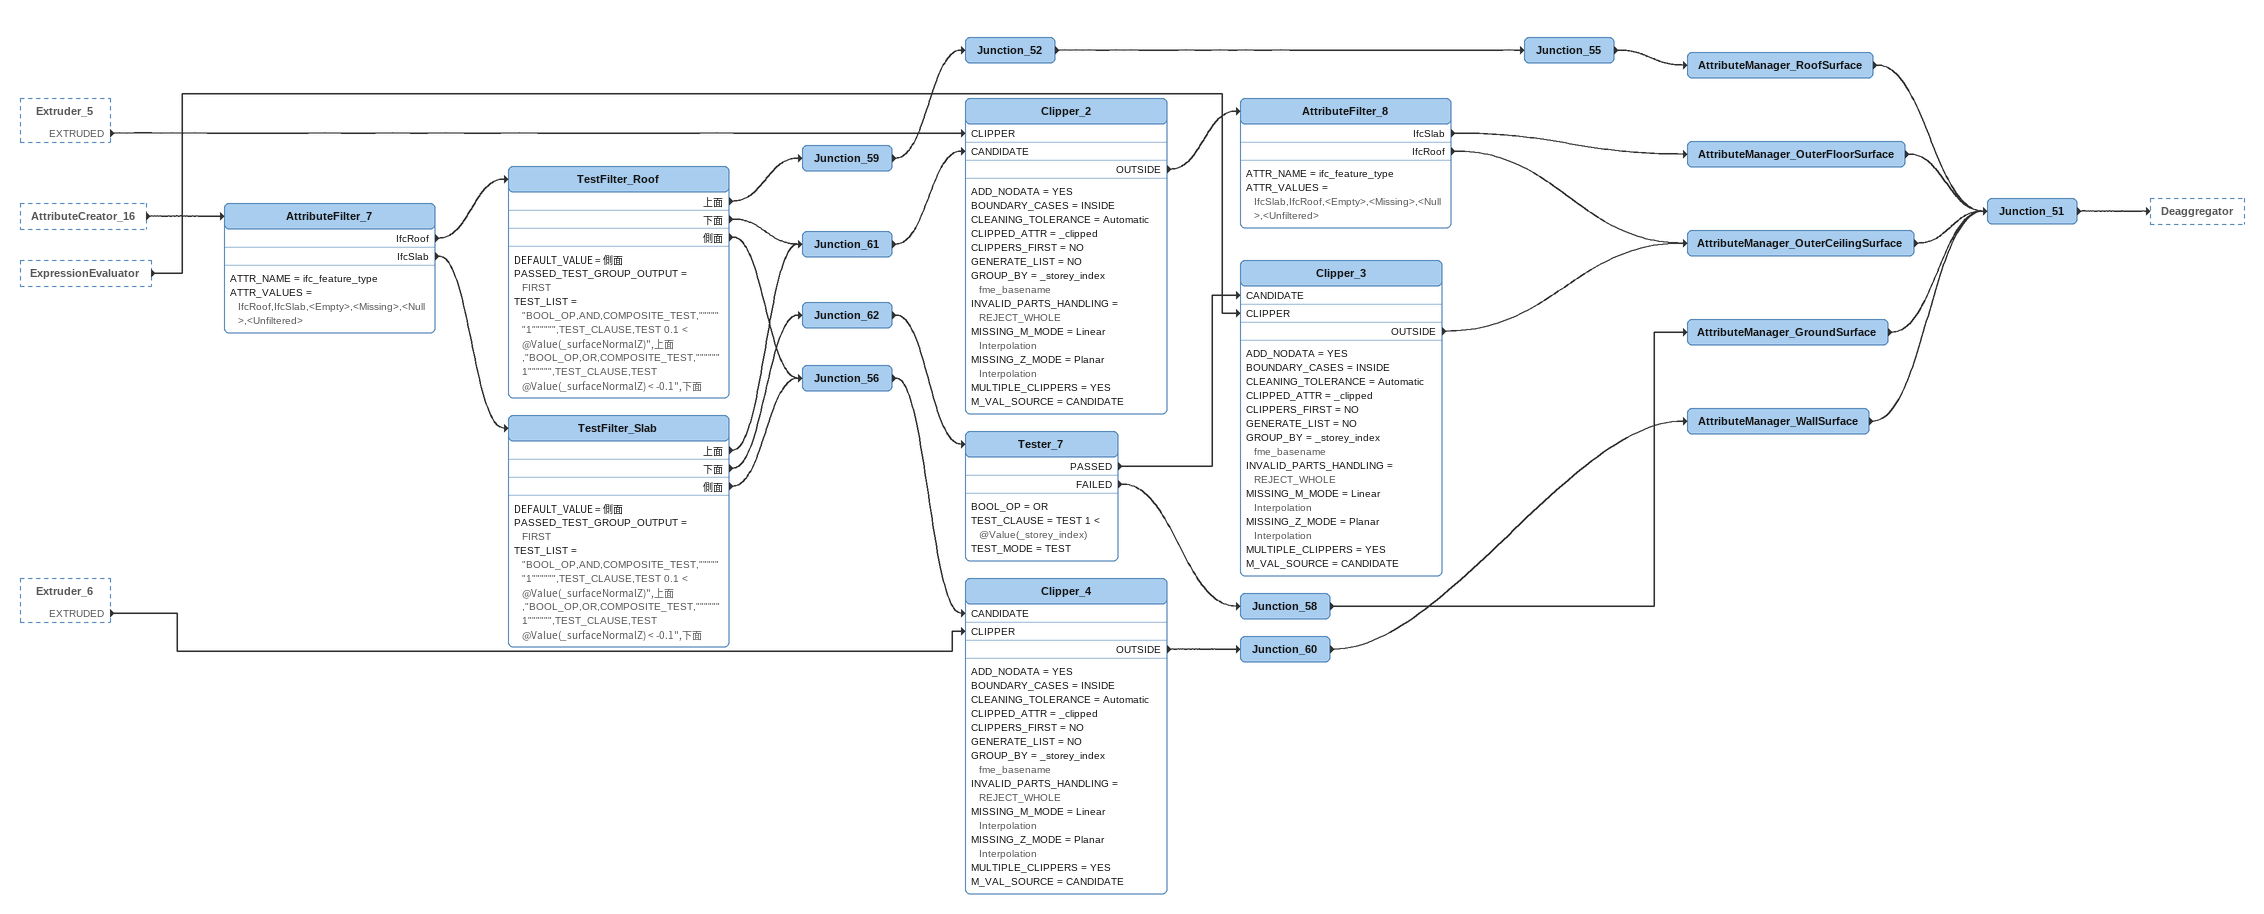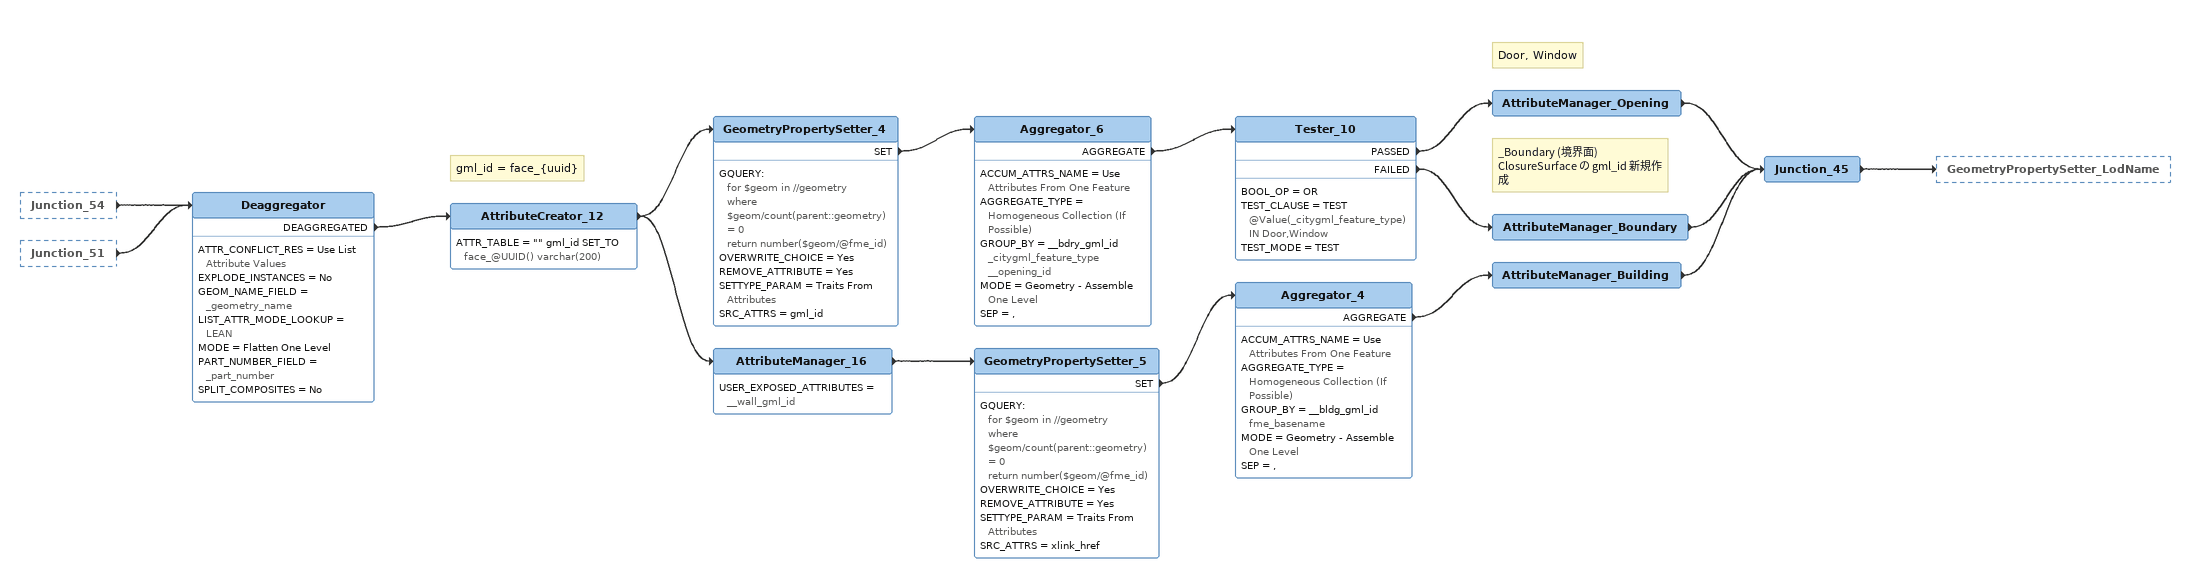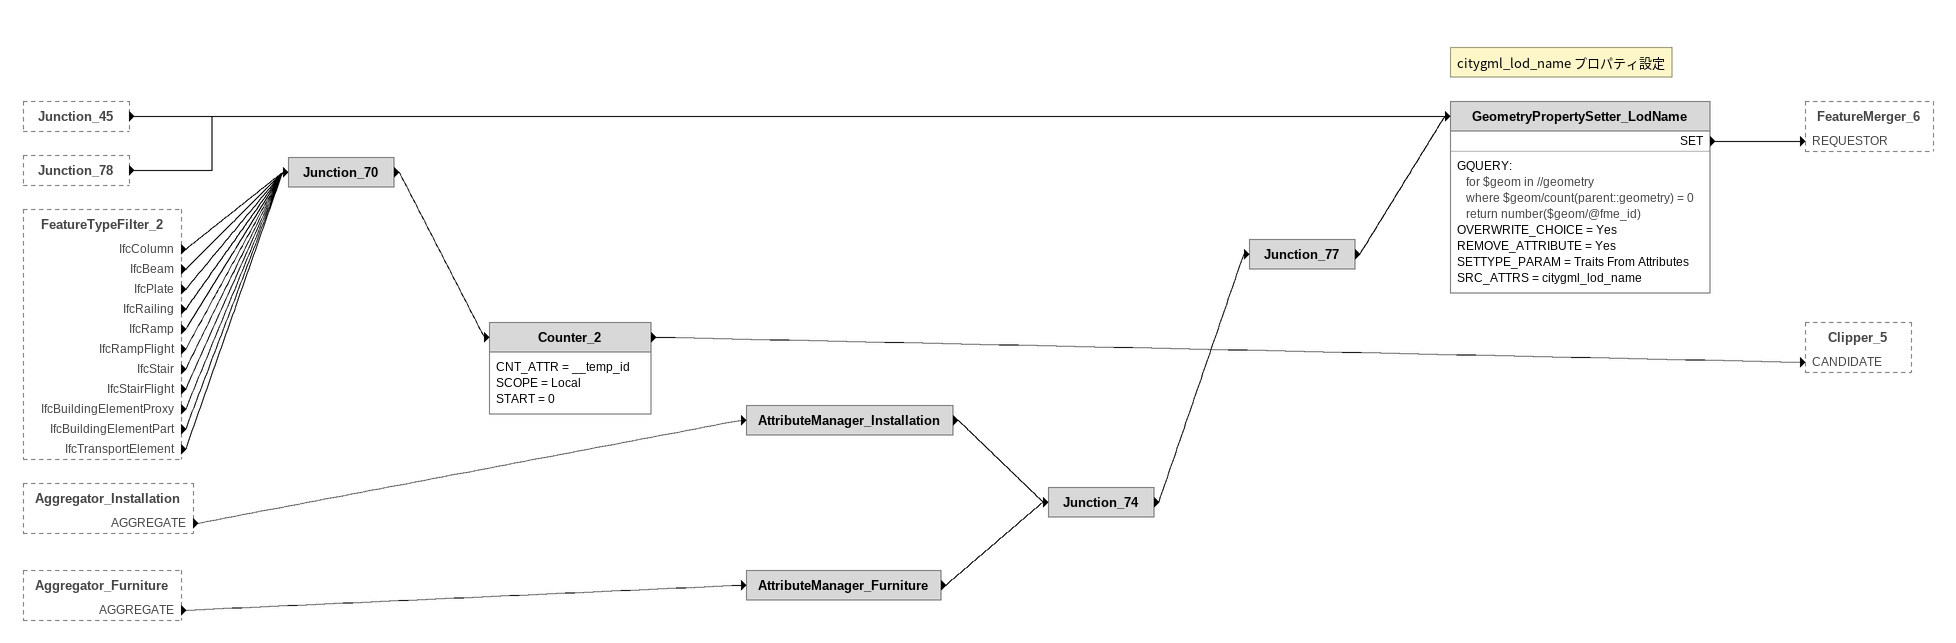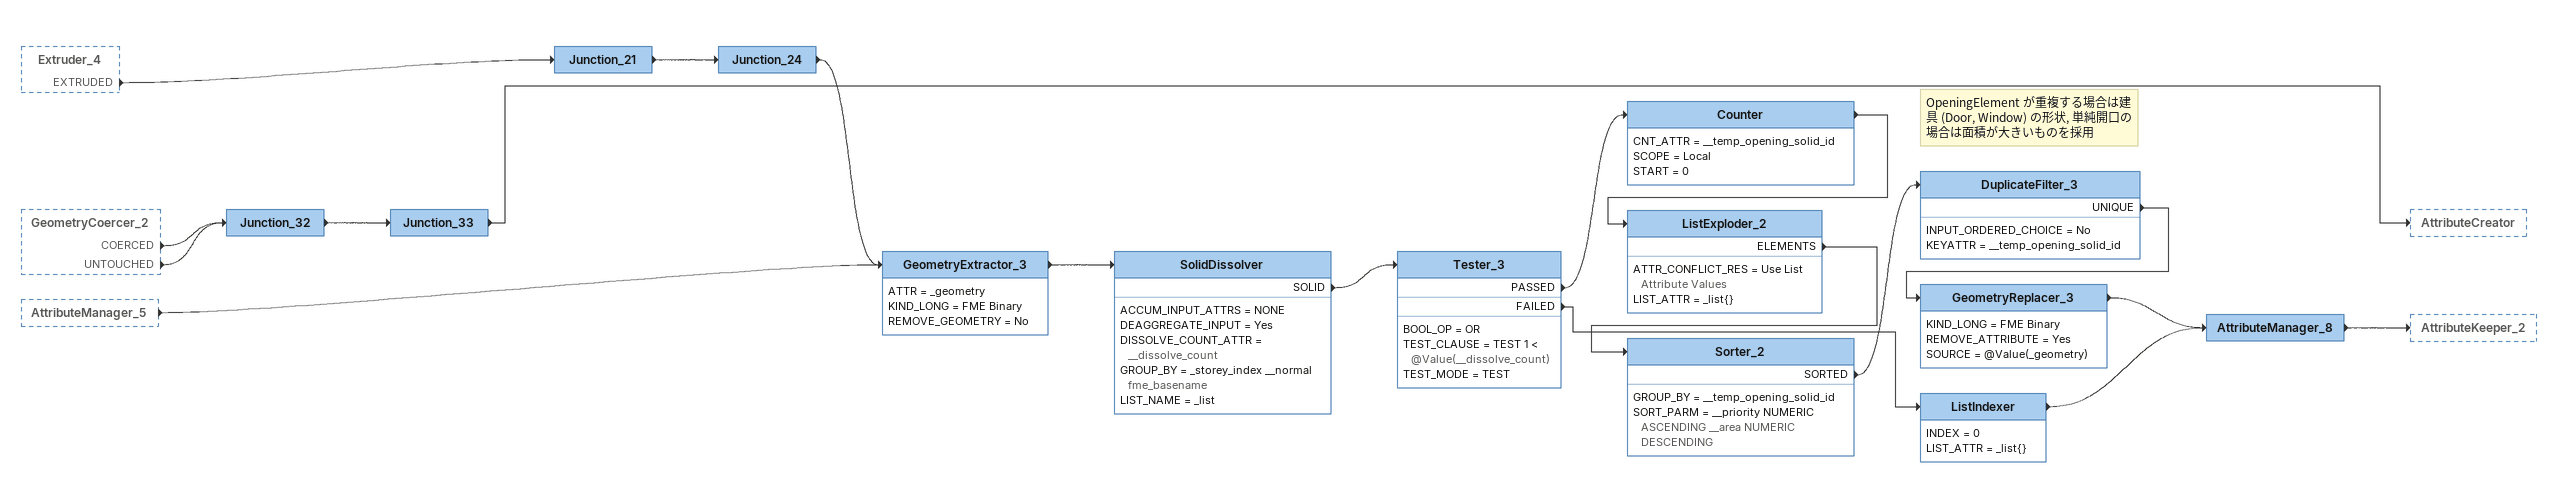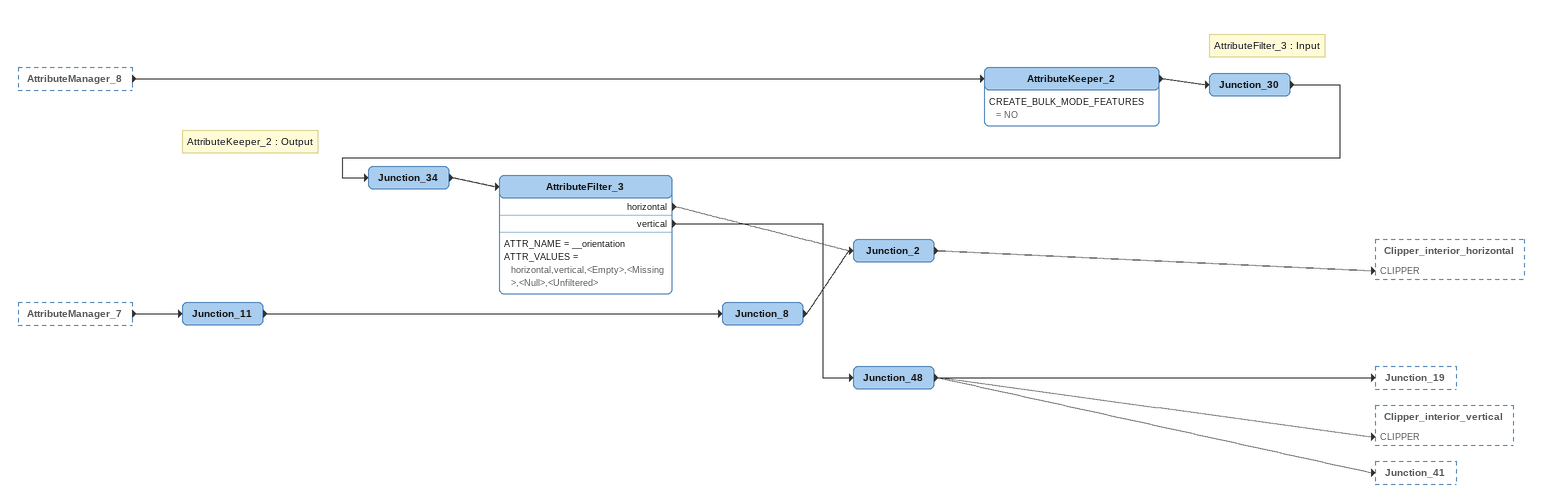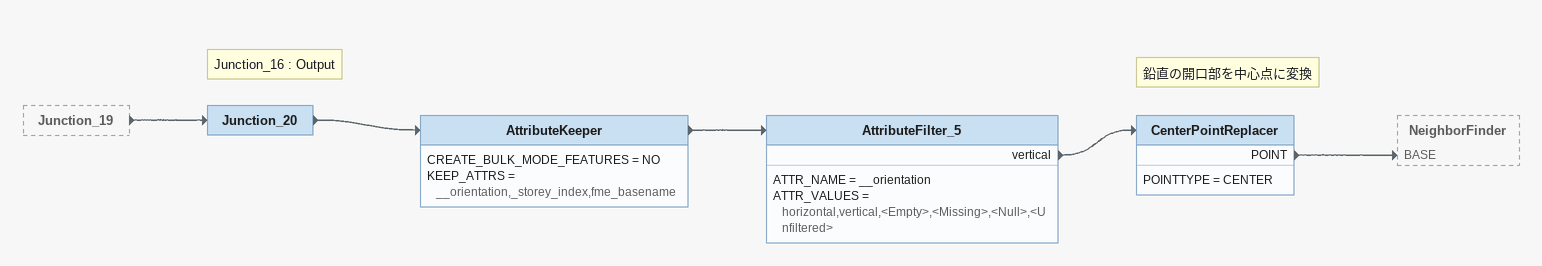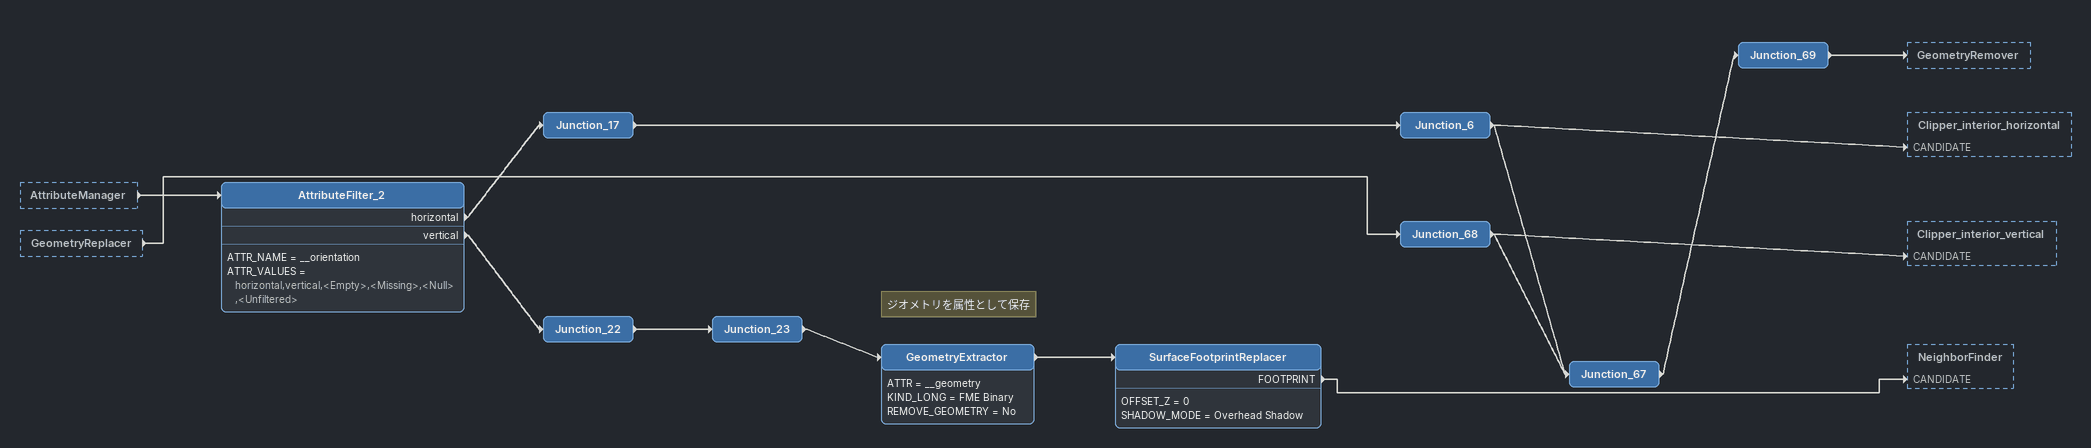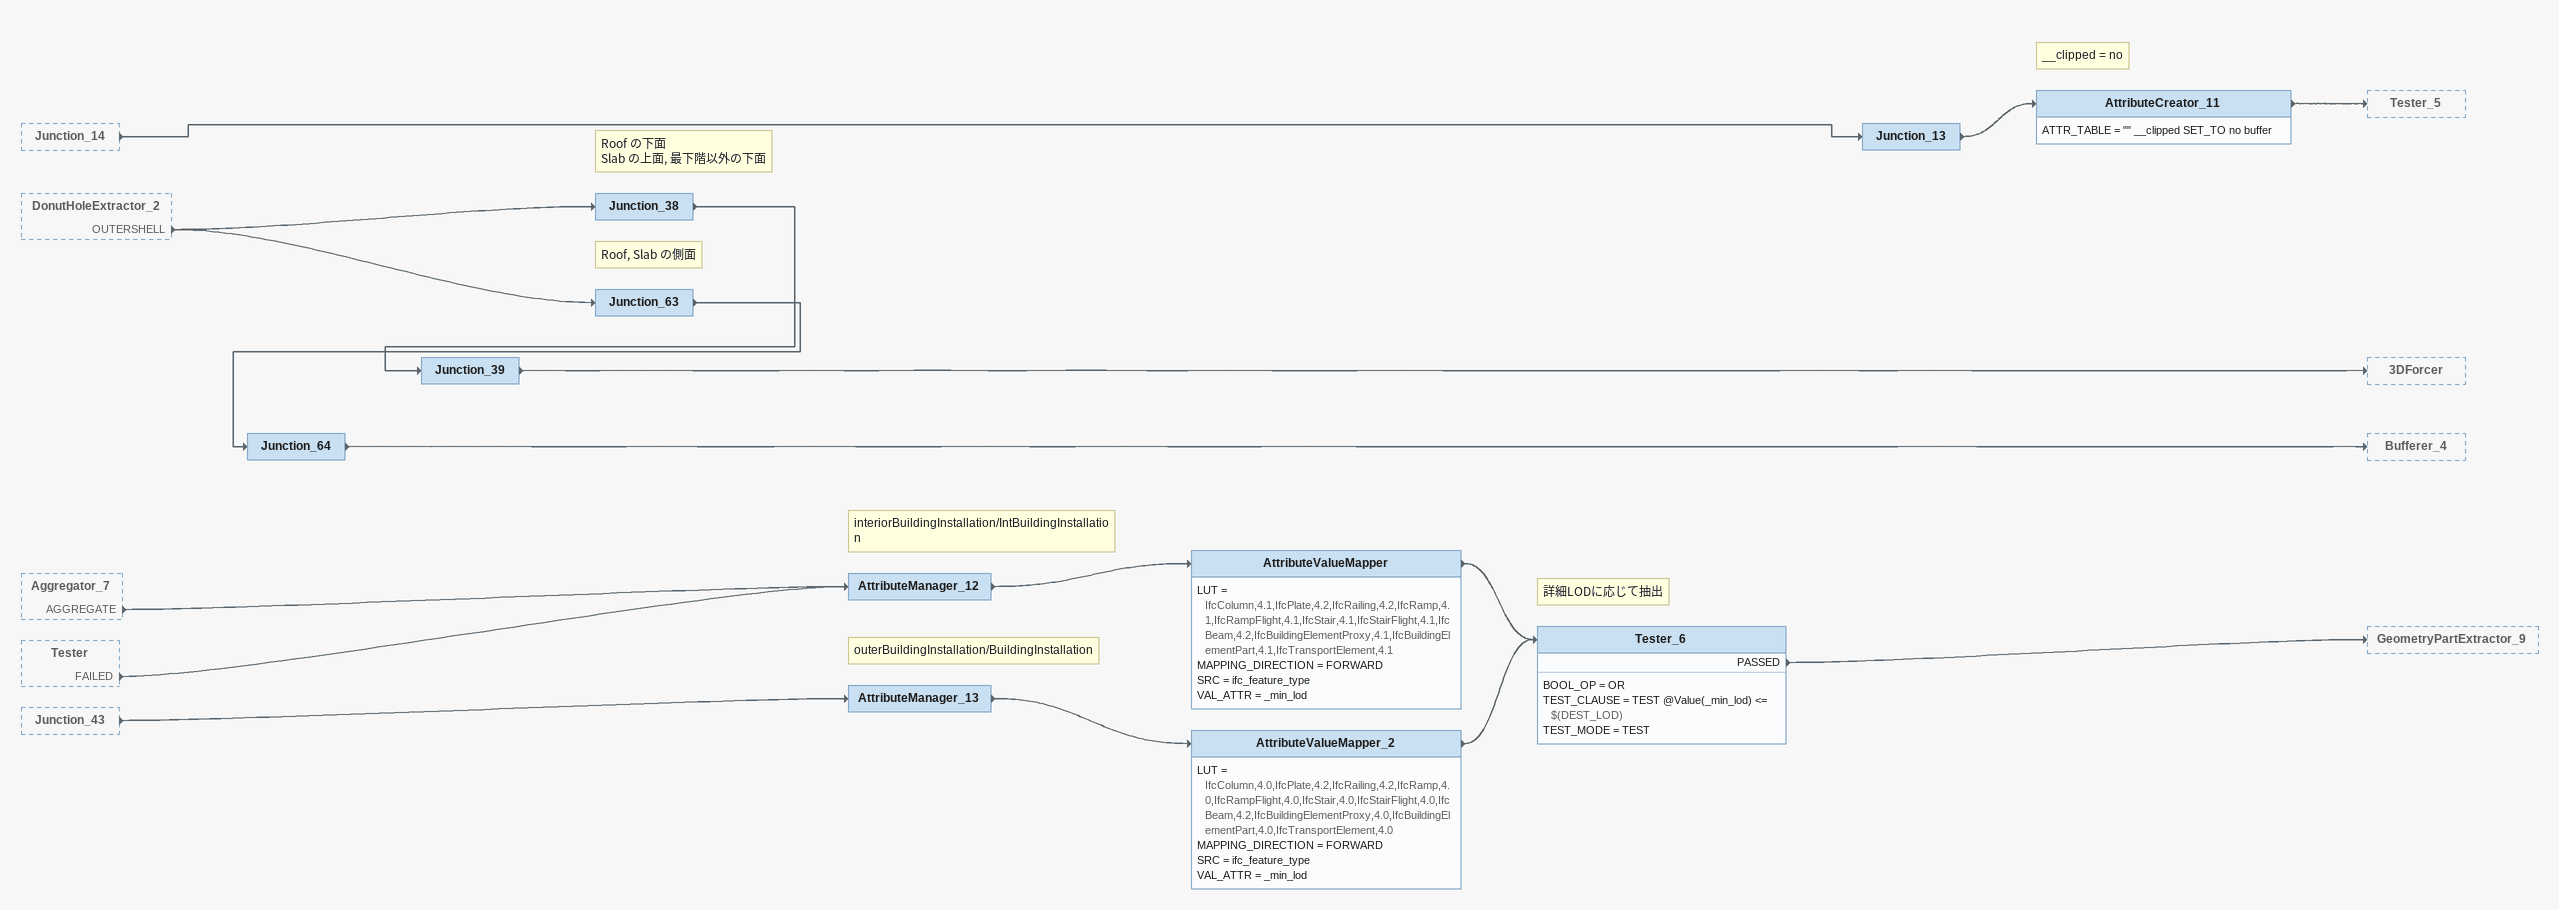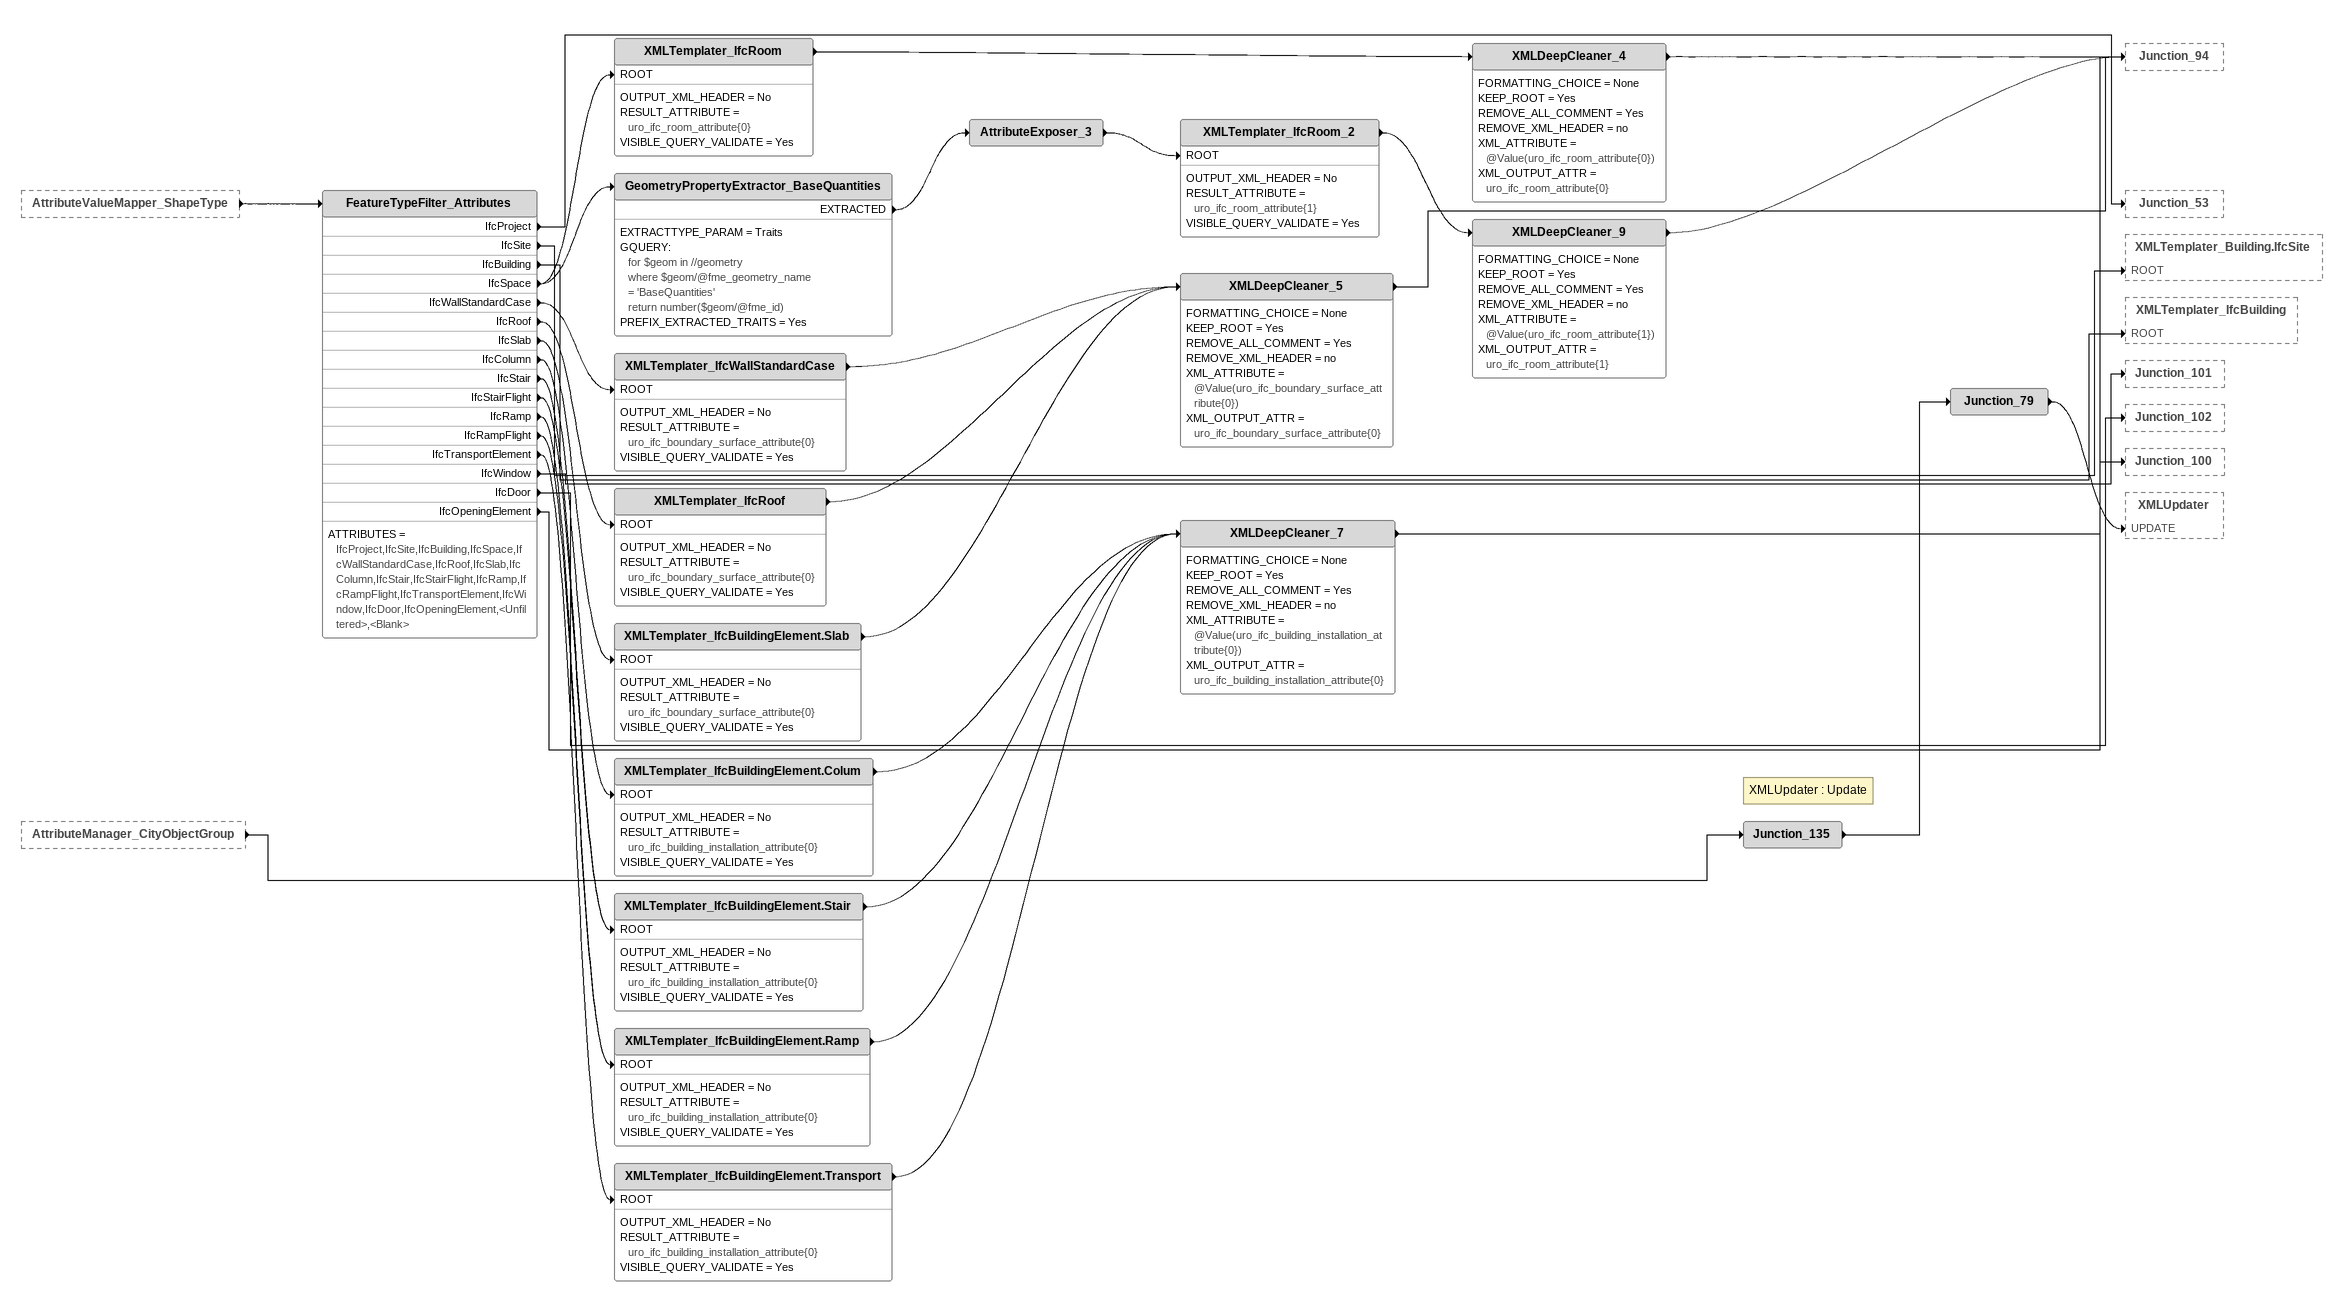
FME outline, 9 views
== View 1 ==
Extruder_5 [outside]
    EXTRUDED -> Clipper_2 [CLIPPER]
AttributeCreator_16 [outside]
    -> AttributeFilter_7
ExpressionEvaluator [outside]
    -> Clipper_3 [CLIPPER]
Extruder_6 [outside]
    EXTRUDED -> Clipper_4 [CLIPPER]
AttributeFilter_7
    ATTR_NAME = ifc_feature_type
    ATTR_VALUES = IfcRoof,IfcSlab,<Empty>,<Missing>,<Null>,<Unfiltered>
    IfcRoof -> TestFilter_Roof
    IfcSlab -> TestFilter_Slab
TestFilter_Roof
    DEFAULT_VALUE = 側面
    PASSED_TEST_GROUP_OUTPUT = FIRST
    TEST_LIST = "BOOL_OP,AND,COMPOSITE_TEST,""""""1"""""",TEST_CLAUSE,TEST 0.1 < @Value(_surfaceNormalZ)",上面,"BOOL_OP,OR,COMPOSITE_TEST,""""""1"""""",TEST_CLAUSE,TEST @Value(_surfaceNormalZ) < -0.1",下面
    上面 -> Junction_59
    下面 -> Junction_61
    側面 -> Junction_56
Junction_59
    -> Junction_52
Junction_52
    -> Junction_55
Junction_55
    -> AttributeManager_RoofSurface
AttributeManager_RoofSurface
    -> Junction_51
TestFilter_Slab
    DEFAULT_VALUE = 側面
    PASSED_TEST_GROUP_OUTPUT = FIRST
    TEST_LIST = "BOOL_OP,AND,COMPOSITE_TEST,""""""1"""""",TEST_CLAUSE,TEST 0.1 < @Value(_surfaceNormalZ)",上面,"BOOL_OP,OR,COMPOSITE_TEST,""""""1"""""",TEST_CLAUSE,TEST @Value(_surfaceNormalZ) < -0.1",下面
    上面 -> Junction_61
    下面 -> Junction_62
    側面 -> Junction_56
Junction_61
    -> Clipper_2 [CANDIDATE]
Clipper_2
    ADD_NODATA = YES
    BOUNDARY_CASES = INSIDE
    CLEANING_TOLERANCE = Automatic
    CLIPPED_ATTR = _clipped
    CLIPPERS_FIRST = NO
    GENERATE_LIST = NO
    GROUP_BY = _storey_index fme_basename
    INVALID_PARTS_HANDLING = REJECT_WHOLE
    MISSING_M_MODE = Linear Interpolation
    MISSING_Z_MODE = Planar Interpolation
    MULTIPLE_CLIPPERS = YES
    M_VAL_SOURCE = CANDIDATE
    OUTSIDE -> AttributeFilter_8
AttributeFilter_8
    ATTR_NAME = ifc_feature_type
    ATTR_VALUES = IfcSlab,IfcRoof,<Empty>,<Missing>,<Null>,<Unfiltered>
    IfcSlab -> AttributeManager_OuterFloorSurface
    IfcRoof -> AttributeManager_OuterCeilingSurface
AttributeManager_OuterFloorSurface
    -> Junction_51
Junction_62
    -> Tester_7
Tester_7
    BOOL_OP = OR
    TEST_CLAUSE = TEST 1 < @Value(_storey_index)
    TEST_MODE = TEST
    PASSED -> Clipper_3 [CANDIDATE]
    FAILED -> Junction_58
Clipper_3
    ADD_NODATA = YES
    BOUNDARY_CASES = INSIDE
    CLEANING_TOLERANCE = Automatic
    CLIPPED_ATTR = _clipped
    CLIPPERS_FIRST = NO
    GENERATE_LIST = NO
    GROUP_BY = _storey_index fme_basename
    INVALID_PARTS_HANDLING = REJECT_WHOLE
    MISSING_M_MODE = Linear Interpolation
    MISSING_Z_MODE = Planar Interpolation
    MULTIPLE_CLIPPERS = YES
    M_VAL_SOURCE = CANDIDATE
    OUTSIDE -> AttributeManager_OuterCeilingSurface
AttributeManager_OuterCeilingSurface
    -> Junction_51
Junction_58
    -> AttributeManager_GroundSurface
AttributeManager_GroundSurface
    -> Junction_51
Junction_56
    -> Clipper_4 [CANDIDATE]
Clipper_4
    ADD_NODATA = YES
    BOUNDARY_CASES = INSIDE
    CLEANING_TOLERANCE = Automatic
    CLIPPED_ATTR = _clipped
    CLIPPERS_FIRST = NO
    GENERATE_LIST = NO
    GROUP_BY = _storey_index fme_basename
    INVALID_PARTS_HANDLING = REJECT_WHOLE
    MISSING_M_MODE = Linear Interpolation
    MISSING_Z_MODE = Planar Interpolation
    MULTIPLE_CLIPPERS = YES
    M_VAL_SOURCE = CANDIDATE
    OUTSIDE -> Junction_60
Junction_60
    -> AttributeManager_WallSurface
AttributeManager_WallSurface
    -> Junction_51
Junction_51
    -> Deaggregator

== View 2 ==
Junction_54 [outside]
    -> Deaggregator
Junction_51 [outside]
    -> Deaggregator
Deaggregator
    ATTR_CONFLICT_RES = Use List Attribute Values
    EXPLODE_INSTANCES = No
    GEOM_NAME_FIELD = _geometry_name
    LIST_ATTR_MODE_LOOKUP = LEAN
    MODE = Flatten One Level
    PART_NUMBER_FIELD = _part_number
    SPLIT_COMPOSITES = No
    DEAGGREGATED -> AttributeCreator_12
Note: gml_id = face_{uuid}
AttributeCreator_12
    ATTR_TABLE = "" gml_id SET_TO face_@UUID() varchar(200)
    -> AttributeManager_16
    -> GeometryPropertySetter_4
GeometryPropertySetter_4
    GQUERY:
      for $geom in //geometry
      where $geom/count(parent::geometry) = 0
      return number($geom/@fme_id)
    OVERWRITE_CHOICE = Yes
    REMOVE_ATTRIBUTE = Yes
    SETTYPE_PARAM = Traits From Attributes
    SRC_ATTRS = gml_id
    SET -> Aggregator_6
Aggregator_6
    ACCUM_ATTRS_NAME = Use Attributes From One Feature
    AGGREGATE_TYPE = Homogeneous Collection (If Possible)
    GROUP_BY = __bdry_gml_id _citygml_feature_type __opening_id
    MODE = Geometry - Assemble One Level
    SEP = ,
    AGGREGATE -> Tester_10
Tester_10
    BOOL_OP = OR
    TEST_CLAUSE = TEST @Value(_citygml_feature_type) IN Door,Window
    TEST_MODE = TEST
    PASSED -> AttributeManager_Opening
    FAILED -> AttributeManager_Boundary
Note: Door, Window
AttributeManager_Opening
    -> Junction_45
Note: _Boundary (境界面) / ClosureSurface の gml_id 新規作成
AttributeManager_Boundary
    -> Junction_45
AttributeManager_16
    USER_EXPOSED_ATTRIBUTES = __wall_gml_id
    -> GeometryPropertySetter_5
GeometryPropertySetter_5
    GQUERY:
      for $geom in //geometry
      where $geom/count(parent::geometry) = 0
      return number($geom/@fme_id)
    OVERWRITE_CHOICE = Yes
    REMOVE_ATTRIBUTE = Yes
    SETTYPE_PARAM = Traits From Attributes
    SRC_ATTRS = xlink_href
    SET -> Aggregator_4
Aggregator_4
    ACCUM_ATTRS_NAME = Use Attributes From One Feature
    AGGREGATE_TYPE = Homogeneous Collection (If Possible)
    GROUP_BY = __bldg_gml_id fme_basename
    MODE = Geometry - Assemble One Level
    SEP = ,
    AGGREGATE -> AttributeManager_Building
AttributeManager_Building
    -> Junction_45
Junction_45
    -> GeometryPropertySetter_LodName

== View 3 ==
Junction_45 [outside]
    -> GeometryPropertySetter_LodName
Junction_78 [outside]
    -> GeometryPropertySetter_LodName
FeatureTypeFilter_2 [outside]
    IfcColumn -> Junction_70
    IfcBeam -> Junction_70
    IfcPlate -> Junction_70
    IfcRailing -> Junction_70
    IfcRamp -> Junction_70
    IfcRampFlight -> Junction_70
    IfcStair -> Junction_70
    IfcStairFlight -> Junction_70
    IfcBuildingElementProxy -> Junction_70
    IfcBuildingElementPart -> Junction_70
    IfcTransportElement -> Junction_70
Aggregator_Installation [outside]
    AGGREGATE -> AttributeManager_Installation
Aggregator_Furniture [outside]
    AGGREGATE -> AttributeManager_Furniture
Junction_70
    -> Counter_2
Counter_2
    CNT_ATTR = __temp_id
    SCOPE = Local
    START = 0
    -> Clipper_5 [CANDIDATE]
AttributeManager_Installation
    -> Junction_74
AttributeManager_Furniture
    -> Junction_74
Junction_74
    -> Junction_77
Junction_77
    -> GeometryPropertySetter_LodName
Note: citygml_lod_name プロパティ設定
GeometryPropertySetter_LodName
    GQUERY:
      for $geom in //geometry
      where $geom/count(parent::geometry) = 0
      return number($geom/@fme_id)
    OVERWRITE_CHOICE = Yes
    REMOVE_ATTRIBUTE = Yes
    SETTYPE_PARAM = Traits From Attributes
    SRC_ATTRS = citygml_lod_name
    SET -> FeatureMerger_6 [REQUESTOR]

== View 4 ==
Extruder_4 [outside]
    EXTRUDED -> Junction_21
GeometryCoercer_2 [outside]
    COERCED -> Junction_32
    UNTOUCHED -> Junction_32
AttributeManager_5 [outside]
    -> GeometryExtractor_3
Junction_32
    -> Junction_33
Junction_33
    -> AttributeCreator
Junction_21
    -> Junction_24
Junction_24
    -> GeometryExtractor_3
GeometryExtractor_3
    ATTR = _geometry
    KIND_LONG = FME Binary
    REMOVE_GEOMETRY = No
    -> SolidDissolver
SolidDissolver
    ACCUM_INPUT_ATTRS = NONE
    DEAGGREGATE_INPUT = Yes
    DISSOLVE_COUNT_ATTR = __dissolve_count
    GROUP_BY = _storey_index __normal fme_basename
    LIST_NAME = _list
    SOLID -> Tester_3
Tester_3
    BOOL_OP = OR
    TEST_CLAUSE = TEST 1 < @Value(__dissolve_count)
    TEST_MODE = TEST
    PASSED -> Counter
    FAILED -> ListIndexer
Counter
    CNT_ATTR = __temp_opening_solid_id
    SCOPE = Local
    START = 0
    -> ListExploder_2
ListExploder_2
    ATTR_CONFLICT_RES = Use List Attribute Values
    LIST_ATTR = _list{}
    ELEMENTS -> Sorter_2
Sorter_2
    GROUP_BY = __temp_opening_solid_id
    SORT_PARM = __priority NUMERIC ASCENDING __area NUMERIC DESCENDING
    SORTED -> DuplicateFilter_3
Note: OpeningElement が重複する場合は建具 (Door, Window) の形状, 単純開口の場合は面積が大きいものを採用
DuplicateFilter_3
    INPUT_ORDERED_CHOICE = No
    KEYATTR = __temp_opening_solid_id
    UNIQUE -> GeometryReplacer_3
GeometryReplacer_3
    KIND_LONG = FME Binary
    REMOVE_ATTRIBUTE = Yes
    SOURCE = @Value(_geometry)
    -> AttributeManager_8
ListIndexer
    INDEX = 0
    LIST_ATTR = _list{}
    -> AttributeManager_8
AttributeManager_8
    -> AttributeKeeper_2

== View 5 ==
AttributeManager_8 [outside]
    -> AttributeKeeper_2
AttributeManager_7 [outside]
    -> Junction_11
AttributeKeeper_2
    CREATE_BULK_MODE_FEATURES = NO
    -> Junction_30
Note: AttributeFilter_3 : Input
Junction_30
    -> Junction_34
Note: AttributeKeeper_2 : Output
Junction_34
    -> AttributeFilter_3
AttributeFilter_3
    ATTR_NAME = __orientation
    ATTR_VALUES = horizontal,vertical,<Empty>,<Missing>,<Null>,<Unfiltered>
    horizontal -> Junction_2
    vertical -> Junction_48
Junction_48
    -> Junction_19
    -> Clipper_interior_vertical [CLIPPER]
    -> Junction_41
Junction_11
    -> Junction_8
Junction_8
    -> Junction_2
Junction_2
    -> Clipper_interior_horizontal [CLIPPER]

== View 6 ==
Junction_19 [outside]
    -> Junction_20
Note: Junction_16 : Output
Junction_20
    -> AttributeKeeper
AttributeKeeper
    CREATE_BULK_MODE_FEATURES = NO
    KEEP_ATTRS = __orientation,_storey_index,fme_basename
    -> AttributeFilter_5
AttributeFilter_5
    ATTR_NAME = __orientation
    ATTR_VALUES = horizontal,vertical,<Empty>,<Missing>,<Null>,<Unfiltered>
    vertical -> CenterPointReplacer
Note: 鉛直の開口部を中心点に変換
CenterPointReplacer
    POINTTYPE = CENTER
    POINT -> NeighborFinder [BASE]

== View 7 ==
AttributeManager [outside]
    -> AttributeFilter_2
GeometryReplacer [outside]
    -> Junction_68
AttributeFilter_2
    ATTR_NAME = __orientation
    ATTR_VALUES = horizontal,vertical,<Empty>,<Missing>,<Null>,<Unfiltered>
    horizontal -> Junction_17
    vertical -> Junction_22
Junction_17
    -> Junction_6
Junction_6
    -> Clipper_interior_horizontal [CANDIDATE]
    -> Junction_67
Junction_22
    -> Junction_23
Junction_23
    -> GeometryExtractor
Note: ジオメトリを属性として保存
GeometryExtractor
    ATTR = __geometry
    KIND_LONG = FME Binary
    REMOVE_GEOMETRY = No
    -> SurfaceFootprintReplacer
SurfaceFootprintReplacer
    OFFSET_Z = 0
    SHADOW_MODE = Overhead Shadow
    FOOTPRINT -> NeighborFinder [CANDIDATE]
Junction_68
    -> Clipper_interior_vertical [CANDIDATE]
    -> Junction_67
Junction_67
    -> Junction_69
Junction_69
    -> GeometryRemover

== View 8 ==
Junction_14 [outside]
    -> Junction_13
DonutHoleExtractor_2 [outside]
    OUTERSHELL -> Junction_38
    OUTERSHELL -> Junction_63
Aggregator_7 [outside]
    AGGREGATE -> AttributeManager_12
Tester [outside]
    FAILED -> AttributeManager_12
Junction_43 [outside]
    -> AttributeManager_13
Junction_13
    -> AttributeCreator_11
Note: __clipped = no
AttributeCreator_11
    ATTR_TABLE = "" __clipped SET_TO no buffer
    -> Tester_5
Note: Roof の下面 / Slab の上面, 最下階以外の下面
Junction_38
    -> Junction_39
Junction_39
    -> 3DForcer
Note: Roof, Slab の側面
Junction_63
    -> Junction_64
Junction_64
    -> Bufferer_4
Note: interiorBuildingInstallation/IntBuildingInstallation
AttributeManager_12
    -> AttributeValueMapper
AttributeValueMapper
    LUT = IfcColumn,4.1,IfcPlate,4.2,IfcRailing,4.2,IfcRamp,4.1,IfcRampFlight,4.1,IfcStair,4.1,IfcStairFlight,4.1,IfcBeam,4.2,IfcBuildingElementProxy,4.1,IfcBuildingElementPart,4.1,IfcTransportElement,4.1
    MAPPING_DIRECTION = FORWARD
    SRC = ifc_feature_type
    VAL_ATTR = _min_lod
    -> Tester_6
Note: outerBuildingInstallation/BuildingInstallation
AttributeManager_13
    -> AttributeValueMapper_2
AttributeValueMapper_2
    LUT = IfcColumn,4.0,IfcPlate,4.2,IfcRailing,4.2,IfcRamp,4.0,IfcRampFlight,4.0,IfcStair,4.0,IfcStairFlight,4.0,IfcBeam,4.2,IfcBuildingElementProxy,4.0,IfcBuildingElementPart,4.0,IfcTransportElement,4.0
    MAPPING_DIRECTION = FORWARD
    SRC = ifc_feature_type
    VAL_ATTR = _min_lod
    -> Tester_6
Note: 詳細LODに応じて抽出
Tester_6
    BOOL_OP = OR
    TEST_CLAUSE = TEST @Value(_min_lod) <= $(DEST_LOD)
    TEST_MODE = TEST
    PASSED -> GeometryPartExtractor_9

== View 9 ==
AttributeValueMapper_ShapeType [outside]
    -> FeatureTypeFilter_Attributes
AttributeManager_CityObjectGroup [outside]
    -> Junction_135
Note: XMLUpdater : Update
Junction_135
    -> Junction_79
Junction_79
    -> XMLUpdater [UPDATE]
FeatureTypeFilter_Attributes
    ATTRIBUTES = IfcProject,IfcSite,IfcBuilding,IfcSpace,IfcWallStandardCase,IfcRoof,IfcSlab,IfcColumn,IfcStair,IfcStairFlight,IfcRamp,IfcRampFlight,IfcTransportElement,IfcWindow,IfcDoor,IfcOpeningElement,<Unfiltered>,<Blank>
    IfcProject -> Junction_53
    IfcSite -> XMLTemplater_Building.IfcSite [ROOT]
    IfcBuilding -> XMLTemplater_IfcBuilding [ROOT]
    IfcSpace -> GeometryPropertyExtractor_BaseQuantities
    IfcSpace -> XMLTemplater_IfcRoom [ROOT]
    IfcWallStandardCase -> XMLTemplater_IfcWallStandardCase [ROOT]
    IfcRoof -> XMLTemplater_IfcRoof [ROOT]
    IfcSlab -> XMLTemplater_IfcBuildingElement.Slab [ROOT]
    IfcColumn -> XMLTemplater_IfcBuildingElement.Colum [ROOT]
    IfcStair -> XMLTemplater_IfcBuildingElement.Stair [ROOT]
    IfcStairFlight -> XMLTemplater_IfcBuildingElement.Stair [ROOT]
    IfcRamp -> XMLTemplater_IfcBuildingElement.Ramp [ROOT]
    IfcRampFlight -> XMLTemplater_IfcBuildingElement.Ramp [ROOT]
    IfcTransportElement -> XMLTemplater_IfcBuildingElement.Transport [ROOT]
    IfcWindow -> Junction_101
    IfcDoor -> Junction_102
    IfcOpeningElement -> Junction_100
XMLTemplater_IfcRoom
    OUTPUT_XML_HEADER = No
    RESULT_ATTRIBUTE = uro_ifc_room_attribute{0}
    VISIBLE_QUERY_VALIDATE = Yes
    -> XMLDeepCleaner_4
XMLDeepCleaner_4
    FORMATTING_CHOICE = None
    KEEP_ROOT = Yes
    REMOVE_ALL_COMMENT = Yes
    REMOVE_XML_HEADER = no
    XML_ATTRIBUTE = @Value(uro_ifc_room_attribute{0})
    XML_OUTPUT_ATTR = uro_ifc_room_attribute{0}
    -> Junction_94
GeometryPropertyExtractor_BaseQuantities
    EXTRACTTYPE_PARAM = Traits
    GQUERY:
      for $geom in //geometry
      where $geom/@fme_geometry_name = 'BaseQuantities'
      return number($geom/@fme_id)
    PREFIX_EXTRACTED_TRAITS = Yes
    EXTRACTED -> AttributeExposer_3
AttributeExposer_3
    -> XMLTemplater_IfcRoom_2 [ROOT]
XMLTemplater_IfcRoom_2
    OUTPUT_XML_HEADER = No
    RESULT_ATTRIBUTE = uro_ifc_room_attribute{1}
    VISIBLE_QUERY_VALIDATE = Yes
    -> XMLDeepCleaner_9
XMLDeepCleaner_9
    FORMATTING_CHOICE = None
    KEEP_ROOT = Yes
    REMOVE_ALL_COMMENT = Yes
    REMOVE_XML_HEADER = no
    XML_ATTRIBUTE = @Value(uro_ifc_room_attribute{1})
    XML_OUTPUT_ATTR = uro_ifc_room_attribute{1}
    -> Junction_94
XMLTemplater_IfcWallStandardCase
    OUTPUT_XML_HEADER = No
    RESULT_ATTRIBUTE = uro_ifc_boundary_surface_attribute{0}
    VISIBLE_QUERY_VALIDATE = Yes
    -> XMLDeepCleaner_5
XMLTemplater_IfcRoof
    OUTPUT_XML_HEADER = No
    RESULT_ATTRIBUTE = uro_ifc_boundary_surface_attribute{0}
    VISIBLE_QUERY_VALIDATE = Yes
    -> XMLDeepCleaner_5
XMLTemplater_IfcBuildingElement.Slab
    OUTPUT_XML_HEADER = No
    RESULT_ATTRIBUTE = uro_ifc_boundary_surface_attribute{0}
    VISIBLE_QUERY_VALIDATE = Yes
    -> XMLDeepCleaner_5
XMLDeepCleaner_5
    FORMATTING_CHOICE = None
    KEEP_ROOT = Yes
    REMOVE_ALL_COMMENT = Yes
    REMOVE_XML_HEADER = no
    XML_ATTRIBUTE = @Value(uro_ifc_boundary_surface_attribute{0})
    XML_OUTPUT_ATTR = uro_ifc_boundary_surface_attribute{0}
    -> Junction_94
XMLTemplater_IfcBuildingElement.Colum
    OUTPUT_XML_HEADER = No
    RESULT_ATTRIBUTE = uro_ifc_building_installation_attribute{0}
    VISIBLE_QUERY_VALIDATE = Yes
    -> XMLDeepCleaner_7
XMLTemplater_IfcBuildingElement.Stair
    OUTPUT_XML_HEADER = No
    RESULT_ATTRIBUTE = uro_ifc_building_installation_attribute{0}
    VISIBLE_QUERY_VALIDATE = Yes
    -> XMLDeepCleaner_7
XMLTemplater_IfcBuildingElement.Ramp
    OUTPUT_XML_HEADER = No
    RESULT_ATTRIBUTE = uro_ifc_building_installation_attribute{0}
    VISIBLE_QUERY_VALIDATE = Yes
    -> XMLDeepCleaner_7
XMLTemplater_IfcBuildingElement.Transport
    OUTPUT_XML_HEADER = No
    RESULT_ATTRIBUTE = uro_ifc_building_installation_attribute{0}
    VISIBLE_QUERY_VALIDATE = Yes
    -> XMLDeepCleaner_7
XMLDeepCleaner_7
    FORMATTING_CHOICE = None
    KEEP_ROOT = Yes
    REMOVE_ALL_COMMENT = Yes
    REMOVE_XML_HEADER = no
    XML_ATTRIBUTE = @Value(uro_ifc_building_installation_attribute{0})
    XML_OUTPUT_ATTR = uro_ifc_building_installation_attribute{0}
    -> Junction_94
